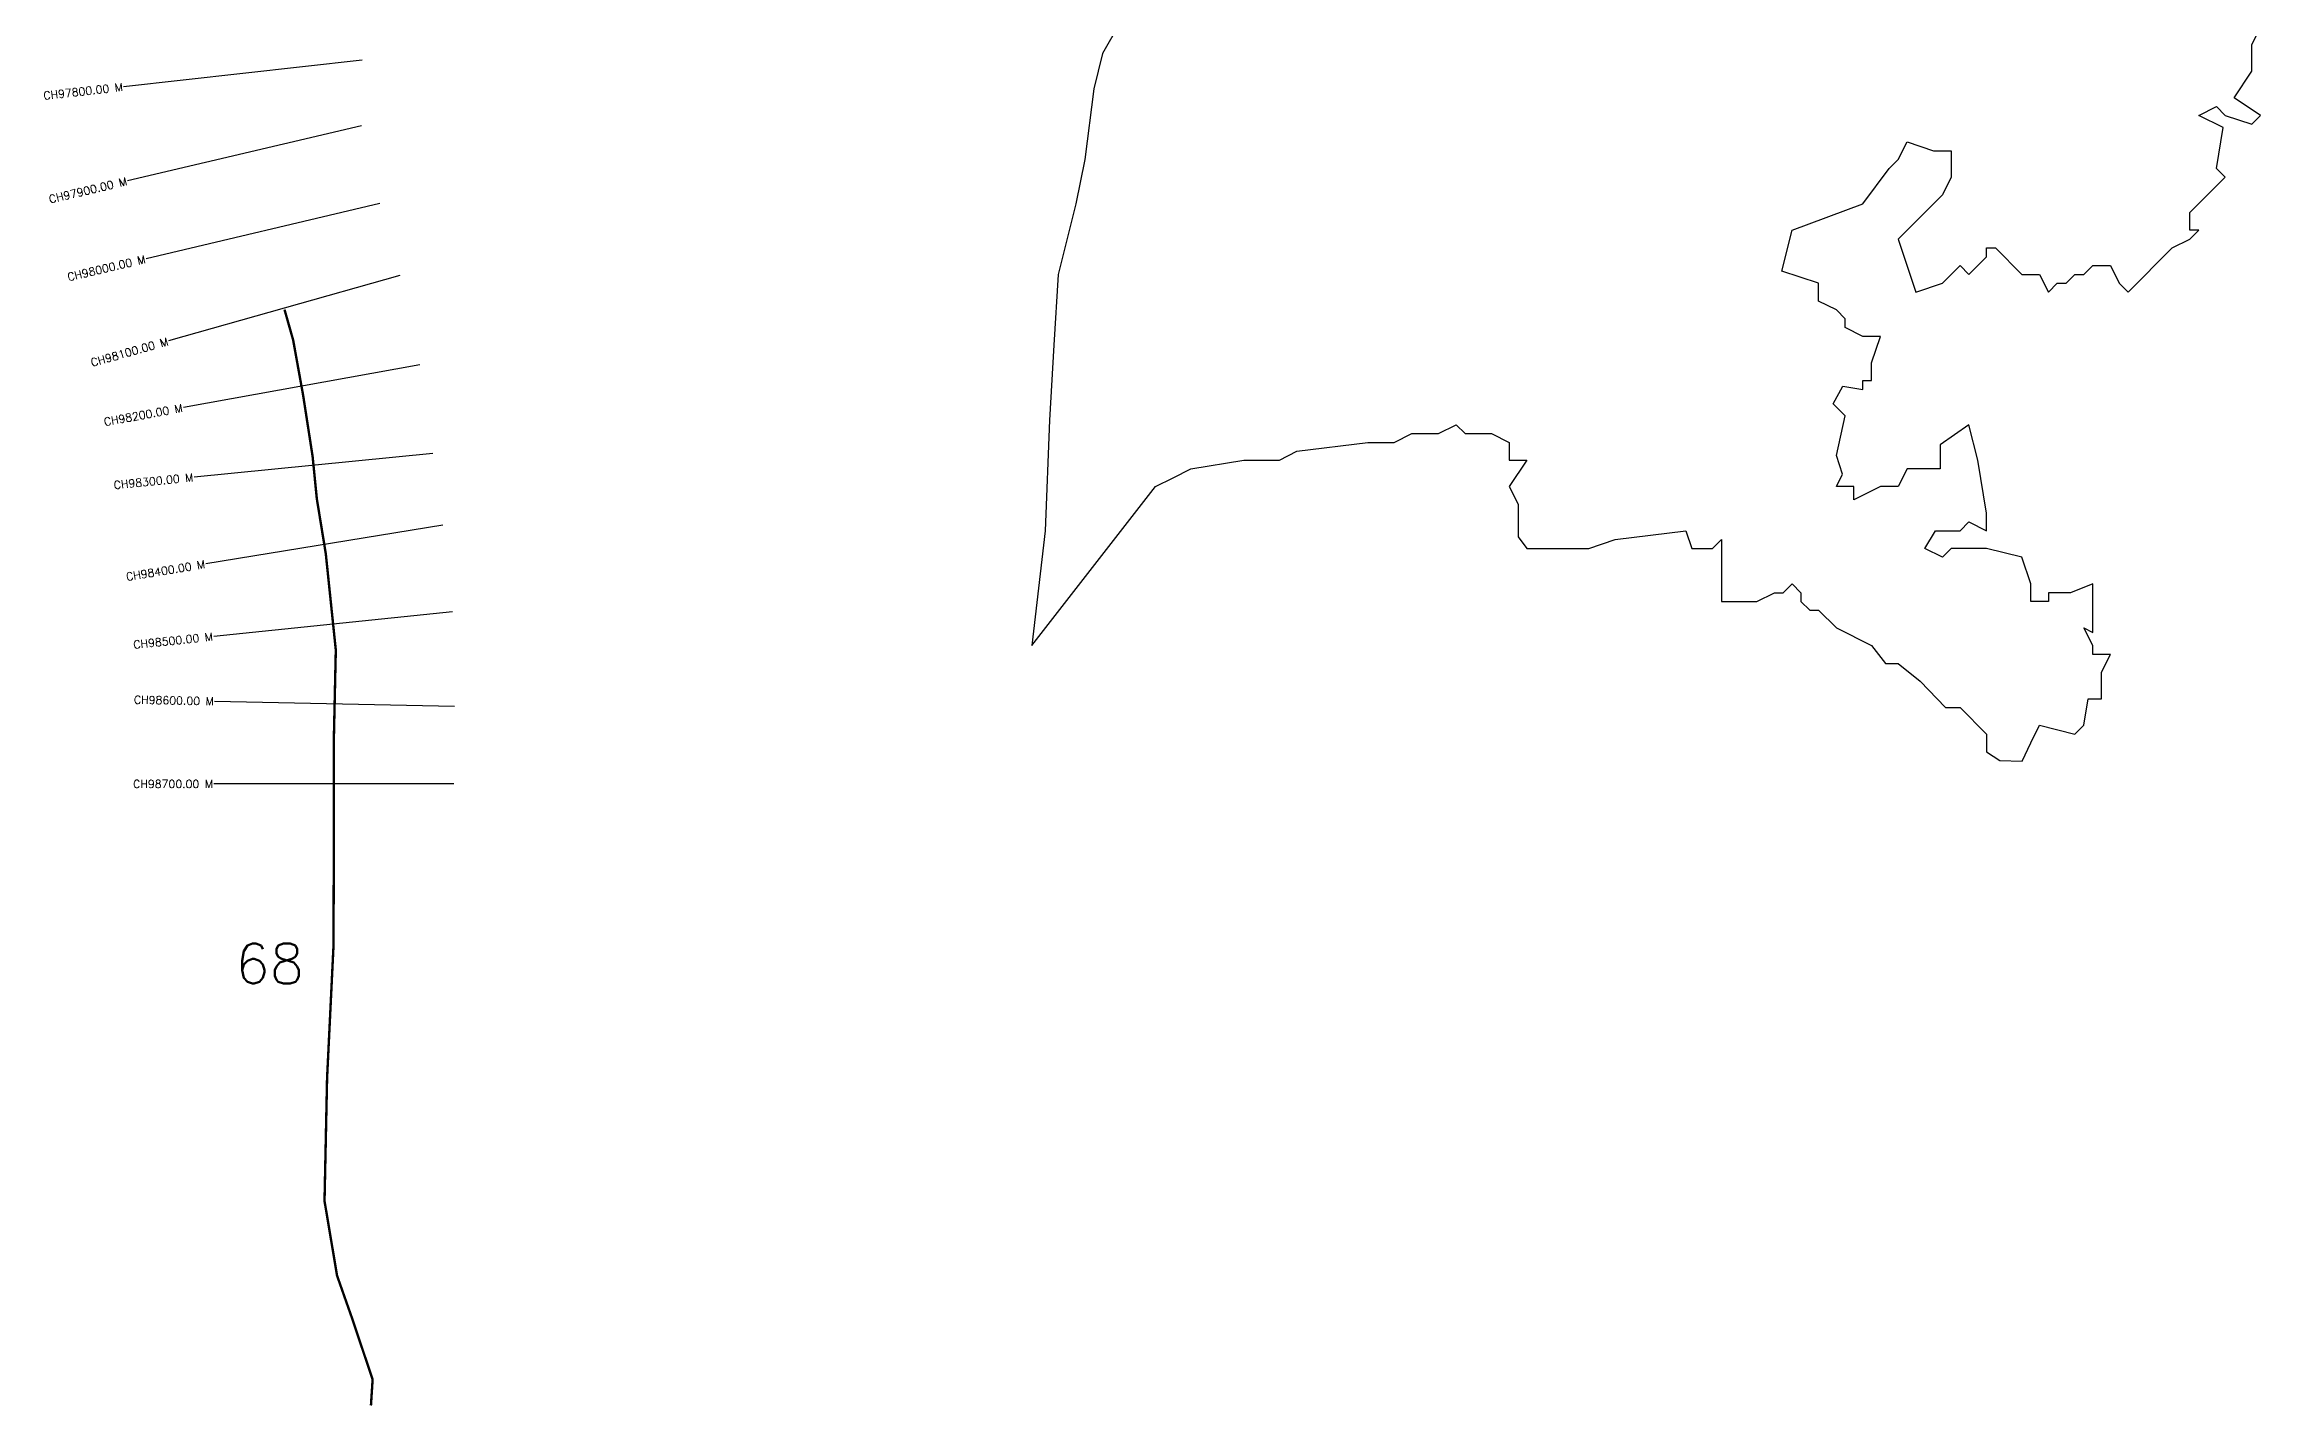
# Model space of a CAD drawing. Header units: metres. Extents: x 264370 to 267484, y 2146016 to 2149464.
# Drawn here: x 264582 to 267351, y 2146016 to 2147719 of the extents above; entities that cross this region are included whole.
import ezdxf
from ezdxf.enums import TextEntityAlignment as Align

# ---------------------------------------------------------------- set-up
doc = ezdxf.new("R2010")
doc.units = ezdxf.units.M
for name, color, linetype in [('ARTIFICIALLY PROTECTED', 4, 'Continuous'), ('CS', 134, 'Continuous'), ('CSMark', 6, 'Continuous'), ('village', 3, 'Continuous')]:
    doc.layers.add(name, color=color, linetype=linetype)
doc.styles.get("Standard").update_dxf_attribs({"font": 'simplex.shx'})

msp = doc.modelspace()

# ---------------------------------------------------------------- linework, layer by layer
at = {"layer": 'ARTIFICIALLY PROTECTED', "const_width": 3, "flags": 128}
msp.add_lwpolyline([(264882, 2147387.4), (264892.8, 2147349.3), (264905.3, 2147280.1), (264917.1, 2147203.9), (264922.4, 2147150.8), (264933.6, 2147082.1), (264946.1, 2146961.8), (264943.7, 2146852.5), (264943.7, 2146733.1), (264943.2, 2146591.7), (264935.2, 2146426.8), (264932, 2146273.1), (264947.7, 2146179.7), (264966.4, 2146126.6), (264992.1, 2146050), (264990, 2146017.5)], dxfattribs=at)
at = {"layer": 'CS'}
for p, q in [((264979.1, 2147699.3), (264681, 2147665.9)), ((264978, 2147617.2), (264686, 2147548.2)), ((265001, 2147519.9), (264709, 2147450.9)), ((265025.9, 2147429.8), (264737.2, 2147348.2)), ((265050.9, 2147318.2), (264755.6, 2147264.8)), ((265067.5, 2147207.5), (264769, 2147177.9)), ((265079.8, 2147117.8), (264783.7, 2147069.5)), ((265091.9, 2147009.7), (264793.5, 2146978.8)), ((265094.6, 2146891.2), (264794.7, 2146897.6)), ((265093.7, 2146794.4), (264793.7, 2146794.4))]:
    msp.add_line(p, q, dxfattribs=at)
at = {"layer": 'village', "color": 6}
msp.add_lwpolyline([(265948.3, 2147784.8), (265904.1, 2147707.4), (265893.1, 2147663.2), (265882, 2147574.9), (265871, 2147519.6), (265848.9, 2147431.3), (265843.3, 2147342.9), (265837.8, 2147249), (265832.3, 2147110.9), (265815.7, 2146967.3), (265970.4, 2147166.1), (265992.5, 2147177.2), (266014.6, 2147188.2), (266080.9, 2147199.3), (266125.1, 2147199.3), (266147.1, 2147210.3), (266235.5, 2147221.4), (266268.7, 2147221.4), (266290.8, 2147232.4), (266323.9, 2147232.4), (266346, 2147243.4), (266357.1, 2147232.4), (266390.2, 2147232.4), (266412.3, 2147221.4), (266412.3, 2147199.3), (266434.4, 2147199.3), (266412.3, 2147166.1), (266423.4, 2147144), (266423.4, 2147103.3), (266434.4, 2147088.8), (266511.7, 2147088.8), (266544.9, 2147099.8), (266633.2, 2147110.9), (266640.6, 2147088.8), (266666.4, 2147088.8), (266677.4, 2147099.8), (266677.4, 2147022.5), (266721.6, 2147022.5), (266743.7, 2147033.5), (266754.8, 2147033.5), (266765.8, 2147044.6), (266776.9, 2147033.5), (266776.9, 2147022.5), (266787.9, 2147011.5), (266799, 2147011.5), (266821.1, 2146989.4), (266865.2, 2146967.3), (266882.6, 2146945.1), (266898.4, 2146945.1), (266926, 2146923.1), (266957.7, 2146889.9), (266975.7, 2146889.9), (267008.9, 2146856.8), (267008.9, 2146834.7), (267025.4, 2146823.6), (267053.2, 2146822.8), (267064.1, 2146845.7), (267075.1, 2146867.8), (267119.3, 2146856.8), (267130.4, 2146867.8), (267135.9, 2146901), (267152.5, 2146901), (267152.5, 2146934.1), (267163.5, 2146956.2), (267141.4, 2146956.2), (267141.4, 2146967.3), (267130.4, 2146989.4), (267141.4, 2146983.8), (267141.4, 2147044.6), (267113.8, 2147033.5), (267086.2, 2147033.5), (267086.2, 2147022.5), (267064.1, 2147022.5), (267064.1, 2147044.6), (267053, 2147077.7), (267008.9, 2147088.8), (266964.7, 2147088.8), (266953.6, 2147077.7), (266931.5, 2147088.8), (266945.1, 2147110.9), (266975.7, 2147110.9), (266986.8, 2147121.9), (267008.9, 2147110.9), (267008.9, 2147133), (266997.8, 2147199.3), (266986.8, 2147243.4), (266951, 2147218.5), (266951, 2147188.2), (266909.4, 2147188.2), (266898.4, 2147166.1), (266876.3, 2147166.1), (266843.1, 2147149.5), (266843.1, 2147166.1), (266821.1, 2147166.1), (266828.8, 2147181.6), (266821.1, 2147204.8), (266832.1, 2147254.5), (266817.2, 2147269.4), (266829.2, 2147291.6), (266854.2, 2147287.6), (266854.2, 2147298.7), (266865.2, 2147298.7), (266865.2, 2147320.8), (266876.3, 2147353.9), (266854.2, 2147353.9), (266832.1, 2147365), (266832.1, 2147376), (266821.1, 2147387.1), (266799, 2147398.1), (266799, 2147420.2), (266753.1, 2147435.5), (266765.8, 2147486.5), (266854.2, 2147519.6), (266887.3, 2147563.8), (266898.4, 2147574.9), (266909.4, 2147597), (266942.6, 2147585.9), (266964.7, 2147585.9), (266964.7, 2147552.8), (266953.6, 2147530.7), (266898.4, 2147475.4), (266920.5, 2147409.2), (266953.6, 2147420.2), (266975.7, 2147442.3), (266986.8, 2147431.3), (267008.9, 2147453.3), (267008.9, 2147464.4), (267019.9, 2147464.4), (267053, 2147431.3), (267075.1, 2147431.3), (267086.2, 2147409.2), (267097.2, 2147420.2), (267108.3, 2147420.2), (267119.3, 2147431.3), (267130.4, 2147431.3), (267141.4, 2147442.3), (267163.5, 2147442.3), (267174.6, 2147420.2), (267185.6, 2147409.2), (267240.9, 2147464.4), (267262.9, 2147475.4), (267274, 2147486.5), (267262.9, 2147486.5), (267262.9, 2147508.6), (267307.1, 2147552.8), (267296.1, 2147563.8), (267304.6, 2147614.8), (267274, 2147630.1), (267296.1, 2147641.2), (267307.1, 2147630.1), (267340.3, 2147619.1), (267351.3, 2147630.1), (267318.2, 2147652.2), (267340.3, 2147685.3), (267340.3, 2147718.5), (267351.3, 2147740.6)], dxfattribs=at)

# ---------------------------------------------------------------- texts
at = {"insert": (264820.6, 2146594.9), "char_height": 50, "attachment_point": 1}
msp.add_mtext_dynamic_manual_height_columns('68', width=84.374, gutter_width=1, heights=[0], dxfattribs=at)
at = {"layer": 'CSMark'}
for s, rotation, p in [('CH97800.00 M', 6.392, (264680, 2147665.8)), ('CH97900.00 M', 13.3007, (264685, 2147548)), ('CH98000.00 M', 13.3007, (264708.1, 2147450.7)), ('CH98100.00 M', 15.7803, (264736.3, 2147347.9)), ('CH98200.00 M', 10.2467, (264754.7, 2147264.6)), ('CH98300.00 M', 5.662, (264768, 2147177.8)), ('CH98400.00 M', 9.2679, (264782.7, 2147069.3)), ('CH98500.00 M', 5.9119, (264792.5, 2146978.7)), ('CH98600.00 M', 358.7693, (264793.7, 2146897.7)), ('CH98700.00 M', 359.9989, (264792.7, 2146794.4))]:
    msp.add_text(s, height=10, rotation=rotation, dxfattribs=at).set_placement(p, align=Align.MIDDLE_RIGHT)

doc.saveas('drawing.dxf')
